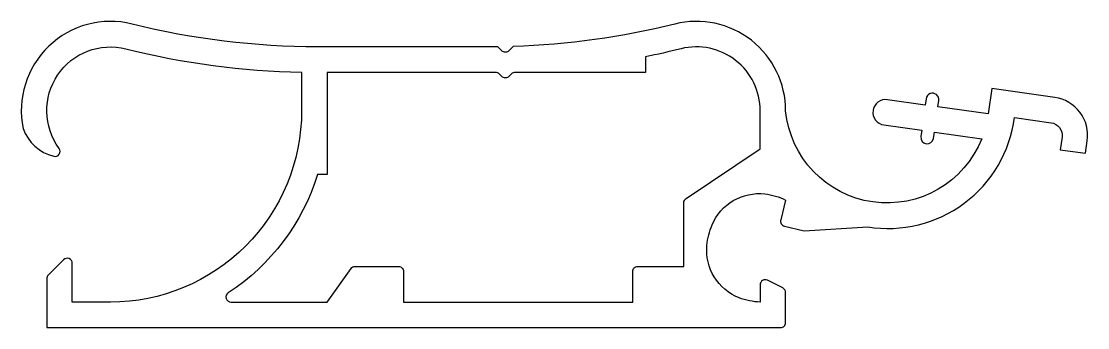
# Model space of a CAD drawing. Extents: x 153.5 to 195.3, y 226.5 to 238.5.
import ezdxf

# ---------------------------------------------------------------- set-up
doc = ezdxf.new("R2010")
doc.units = 0
doc.layers.get('0').update_dxf_attribs({"linetype": 'CONTINUOUS'})

msp = doc.modelspace()

# ---------------------------------------------------------------- linework, layer by layer
for points in [[(164.486, 236.472), (164.486, 234.972, -0.414214), (156.986, 227.472), (155.486, 227.472), (155.486, 228.99, 0.668179), (155.144, 229.131), (154.544, 228.531, 0.198912), (154.486, 228.39), (154.486, 226.472), (183.286, 226.472, 0.414214), (183.486, 226.672), (183.486, 227.849, 0.284079), (183.375, 228.028), (182.775, 228.328, 0.557537), (182.486, 228.149), (182.486, 227.472, -0.085118), (181.658, 227.644, -0.334605), (180.397, 229.694, -0.075383), (180.597, 230.495, -0.334605), (182.675, 231.711, -0.085118), (183.486, 231.472), (183.292, 230.696, 0.414214), (183.437, 230.454), (184.213, 230.26), (186.708, 230.422, 0.423118), (192.468, 234.704), (193.91, 234.502, -0.414214), (194.336, 233.937), (194.267, 233.442), (195.257, 233.303), (195.327, 233.798, 0.414214), (194.049, 235.492), (191.574, 235.839), (191.435, 234.849), (189.461, 235.126), (189.496, 235.373, 1), (189.001, 235.443), (188.966, 235.195), (187.481, 235.404, 1), (187.342, 234.413), (188.827, 234.205), (188.793, 233.957, 1), (189.288, 233.888), (189.323, 234.136), (191.182, 233.875, -0.786437), (183.486, 234.972, 0.48792), (179.137, 238.368, -0.05352), (172.794, 237.487), (172.627, 237.32, -0.414214), (172.344, 237.32), (172.19, 237.474, -0.002739), (171.862, 237.472), (165.11, 237.472, -0.061314), (157.834, 238.368, 0.551868), (153.556, 234.272, 0.247862), (154.756, 233.185, 0.703426), (154.967, 233.497, -0.701496), (157.592, 237.398, 0.056264), (164.486, 236.479, -0.980068)], [(172.244, 236.414, 0.198912), (172.103, 236.472), (165.486, 236.472), (165.486, 232.472), (165.11, 232.472, -0.17605), (161.61, 227.84, 0.747029), (161.718, 227.472), (165.486, 227.472), (166.426, 228.789, -0.242213), (166.589, 228.872), (168.286, 228.872, -0.414214), (168.486, 228.672), (168.486, 227.472), (177.486, 227.472), (177.486, 228.672, -0.414214), (177.686, 228.872), (179.486, 228.872), (179.486, 231.365, -0.250765), (179.575, 231.532), (182.486, 233.472), (182.486, 234.972, 0.48792), (179.379, 237.398, -0.011524), (177.986, 237.083), (177.986, 236.472), (172.868, 236.472, 0.198912), (172.727, 236.414), (172.627, 236.314, -0.414214), (172.344, 236.314)]]:
    msp.add_lwpolyline(points, format="xyb", close=True)

doc.saveas('drawing.dxf')
